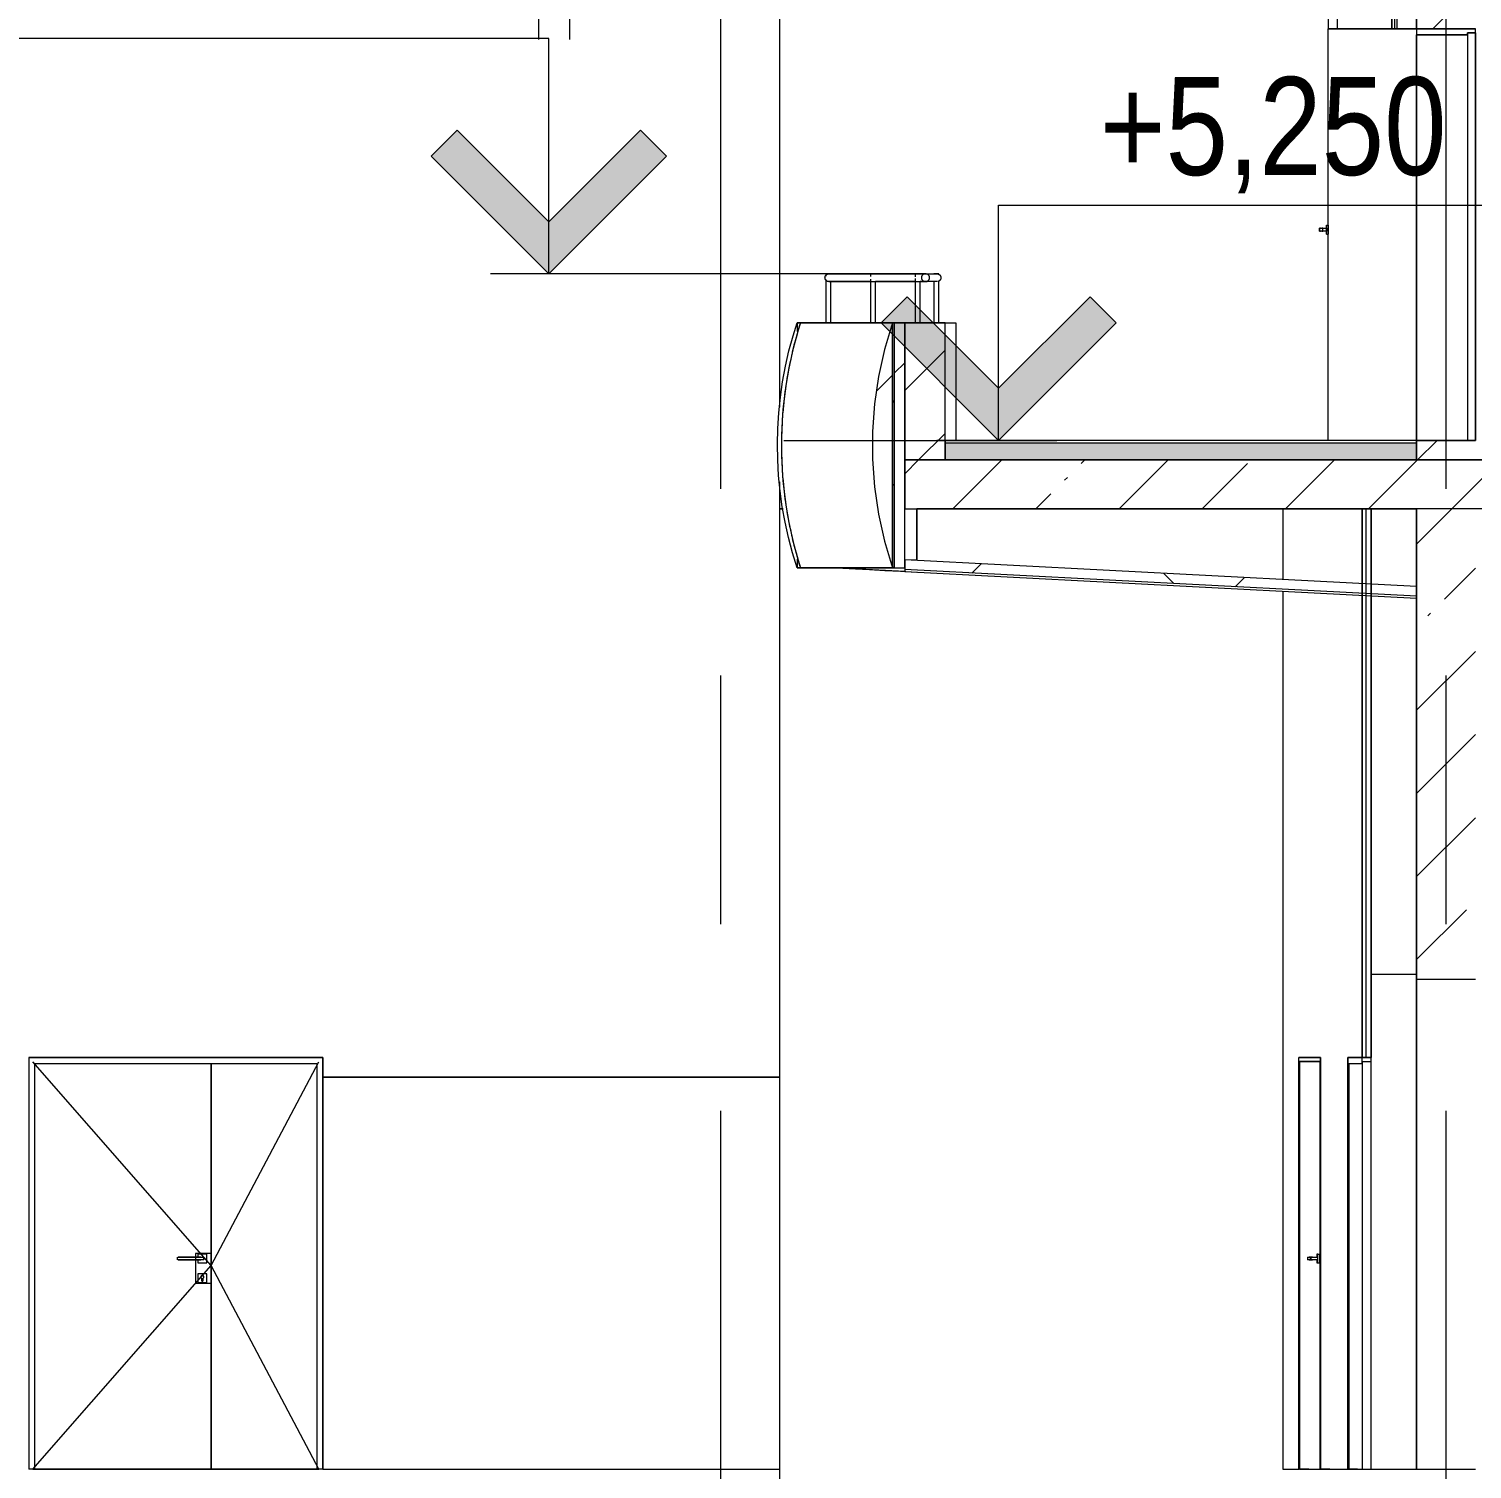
# Model space of a CAD drawing. Header units: millimetres. Extents: x -39507 to 33074, y -24219 to 30962.
# Drawn here: x -1113 to 6250, y 0 to 7350 of the extents above; entities that cross this region are included whole.
import ezdxf

# ---------------------------------------------------------------- set-up
doc = ezdxf.new("R2010")
doc.units = ezdxf.units.MM
doc.linetypes.add('Осевые', pattern=[6350, 1270, -952.5, 3175, -952.5])
for name, color, linetype, lineweight in [('Балясины', 7, 'Continuous', 9), ('Высотные отметки', 7, 'Continuous', 9), ('Двери', 7, 'Continuous', 9), ('Каркас несущий', 7, 'Continuous', 9), ('Каркас_Импост', 7, 'Continuous', 9), ('Общие ребра', 7, 'Continuous', 9), ('Ограждение', 7, 'Continuous', 9), ('Основа _2_-1', 7, 'Continuous', 9), ('Отделка 1 _4_-1', 7, 'Continuous', 9), ('Отделка 2 _5_-1', 7, 'Continuous', 9), ('Панель', 7, 'Continuous', 9), ('Перекрытия', 7, 'Continuous', 9), ('Поручни', 7, 'Continuous', 9), ('Потолки', 7, 'Continuous', 9), ('Стены', 7, 'Continuous', 9), ('Структура _1_', 7, 'Continuous', 18), ('Термическая_воздушная прослойка _3_-1', 7, 'Continuous', 9), ('Штриховка разреза-2', 7, 'Continuous', 9), ('Элементы узлов', 7, 'Continuous', 9)]:
    doc.layers.add(name, color=color, linetype=linetype, lineweight=lineweight)
doc.layers.add('Оси-3', color=7, linetype='Осевые', lineweight=9, true_color=0xaaaaaa)
doc.styles.add('Arial Narrow', font='ARIALN.TTF', dxfattribs={"height": 500})
pattern_1 = [(45, (-2885.9, 6475), (-424.264, 424.264), [600, -100, 20, -100]), (45, (-2885.9, 6899), (-424.264, 424.264), [])]
pattern_2 = [(45, (-2885.9, 6475), (-707.11, 707.11), []), (135, (-2885.9, 6475), (-707.11, -707.11), [])]

# ---------------------------------------------------------------- blocks, each defined once
blk = doc.blocks.new('Профили стальные гнутые замкнутые сварные квадратные ГОСТ  30245-2003 - 160x160x8-565461-Разрез 2-2')
at = {"layer": 'Каркас несущий'}
for p, q in [((1487.1, 8287.3), (1487.1, 8199.6)), ((1495.1, 8206.7), (1495.1, 8287.3)), ((1629.1, 8300), (1505.1, 8300)), ((1505.1, 8294.3), (1629.1, 8294.3)), ((1639.1, 8287.3), (1639.1, 8206.7)), ((1647.1, 8199.6), (1647.1, 8287.3)), ((1487.1, 8199.6), (1487.1, 7296.1)), ((1629.1, 8192.5), (1505.1, 8192.5)), ((1505.1, 8186.9), (1629.1, 8186.9)), ((1647.1, 7296.1), (1647.1, 8199.6))]:
    blk.add_line(p, q, dxfattribs=at)
for centre, major_axis, start_param, end_param in [((1505.1, 8287.3), (-18, 0), 4.712389, 5.497787), ((1505.1, 8287.3), (10, 0), 1.570796, 3.141593), ((1629.1, 8287.3), (18, 0), 0.785398, 1.570796), ((1629.1, 8287.3), (10, 0), 0, 1.570796), ((1505.1, 8199.6), (18, 0), 3.141593, 4.712389), ((1505.1, 8199.6), (-10, 0), 0, 1.570796), ((1629.1, 8199.6), (10, 0), 4.712389, 6.283185), ((1629.1, 8199.6), (18, 0), 4.712389, 6.283185)]:
    blk.add_ellipse(centre, major_axis=major_axis, ratio=0.707107, start_param=start_param, end_param=end_param, dxfattribs=at)
blk = doc.blocks.new('Дверь - Полуторная_001 - ДВ3_21-15-6256117-Разрез 2-2')
at = {"layer": 'Двери'}
for p, q in [((-8302.9, 1127.5), (-8302.9, 1132.5)), ((-8302.9, 1132.5), (-8302.9, 1127.5)), ((-8302.9, 922.5), (-8302.9, 1127.1)), ((-8477, 1082.5), (-8477, 1067.5)), ((-8473.7, 1082.5), (-8470.4, 1082.5)), ((-8470.4, 1067.5), (-8473.7, 1067.5)), ((-8355.4, 1082.5), (-8470.4, 1082.5)), ((-8470.4, 1082.5), (-8344.6, 1082.5)), ((-8344.6, 1067.5), (-8470.4, 1067.5)), ((-8470.4, 1067.5), (-8355.4, 1067.5)), ((-8382.9, 1101), (-8382.9, 949)), ((-8302.9, 1101), (-8382.9, 1101)), ((-8370.4, 1097.5), (-8370.4, 1082.5)), ((-8325.4, 1097.5), (-8370.4, 1097.5)), ((-8370.4, 1067.5), (-8370.4, 1052.5)), ((-8370.4, 1052.5), (-8325.4, 1052.5)), ((-8344.6, 1082.5), (-8340.4, 1082.5)), ((-8340.4, 1067.5), (-8344.6, 1067.5)), ((-8340.4, 1067.5), (-8340.4, 1082.5)), ((-8340.4, 1067.5), (-8340.4, 1082.5)), ((-8325.4, 1052.5), (-8325.4, 1097.5)), ((-8302.9, 949), (-8302.9, 1101)), ((-8370.4, 997.5), (-8370.4, 952.5)), ((-8325.4, 997.5), (-8370.4, 997.5)), ((-8352.9, 974), (-8352.9, 963.8)), ((-8352.9, 974), (-8352.9, 963.8)), ((-8342.9, 963.8), (-8342.9, 974)), ((-8342.9, 963.8), (-8342.9, 974)), ((-8325.4, 952.5), (-8325.4, 997.5)), ((-8382.9, 949), (-8302.9, 949)), ((-8370.4, 952.5), (-8325.4, 952.5)), ((-8302.9, 922.5), (-8302.9, 917.5)), ((-8302.9, 917.5), (-8302.9, 922.5))]:
    blk.add_line(p, q, dxfattribs=at)
for centre, radius, start, end in [((-8347.9, 980.8), 8.37, 306.67367, 233.32633), ((-8347.9, 980.8), 8.37, 218.9937, 233.32633), ((-8347.9, 963.8), 5, 180, 0), ((-8347.9, 963.8), 5, 240, 300), ((-8347.9, 980.8), 8.37, 306.67367, 321.0063)]:
    blk.add_arc(centre, radius, start, end, dxfattribs=at)
at = {"layer": 'Каркас_Импост'}
for p, q in [((-9232.9, 2100), (-9232.9, 0)), ((-7732.9, 2100), (-9232.9, 2100)), ((-9202.9, 0), (-9202.9, 2070)), ((-9202.9, 2070), (-7762.9, 2070)), ((-7762.9, 2070), (-7762.9, 0)), ((-7732.9, 0), (-7732.9, 2100)), ((-9202.9, 0), (-9232.9, 0)), ((-7732.9, 0), (-7762.9, 0))]:
    blk.add_line(p, q, dxfattribs=at)
at = {"layer": 'Панель'}
for p, q in [((-8302.9, 0), (-8302.9, 2070)), ((-8302.9, 2070), (-8302.9, 0)), ((-9211.9, 0), (-8302.9, 0)), ((-8302.9, 0), (-7753.9, 0))]:
    blk.add_line(p, q, dxfattribs=at)
at = {"layer": 'Элементы узлов'}
for p, q in [((-8302.9, 1039.5), (-9211.9, 2079)), ((-8302.9, 1039.5), (-7753.9, 2079)), ((-9211.9, 0), (-8302.9, 1039.5)), ((-7753.9, 0), (-8302.9, 1039.5))]:
    blk.add_line(p, q, dxfattribs=at)
blk = doc.blocks.new('Дверь - Однопольная - ДВ13_21х10-8184598-Разрез 2-2')
at = {"layer": 'Каркас_Импост'}
for p, q in [((5967.1, 7350), (5967.1, 7320)), ((6267.1, 7350), (5967.1, 7350)), ((5967.1, 7320), (6227.1, 7320)), ((5967.1, 5250), (5967.1, 7320)), ((6227.1, 7320), (5967.1, 7320)), ((6227.1, 7320), (6227.1, 7330)), ((6227.1, 7330), (6267.1, 7330)), ((6267.1, 7330), (6227.1, 7330)), ((6227.1, 7330), (6227.1, 5250)), ((6227.1, 7320), (6227.1, 5250)), ((6267.1, 7330), (6267.1, 7350)), ((6267.1, 7330), (6267.1, 5250)), ((6227.1, 5250), (5967.1, 5250)), ((6267.1, 5250), (6227.1, 5250))]:
    blk.add_line(p, q, dxfattribs=at)
at = {"layer": 'Панель'}
for p, q in [((6227.1, 7329), (6227.1, 5250)), ((6267.1, 7329), (6227.1, 7329)), ((6267.1, 5250), (6267.1, 7329)), ((6227.1, 5250), (6267.1, 5250))]:
    blk.add_line(p, q, dxfattribs=at)
blk = doc.blocks.new('Базовая стена _ ОС20 - обшивка балкона _мин_вата_фанера 10мм _сталь - ___-6275403-Разрез 2-2')
at = {"layer": 'Штриховка разреза-2'}
h = blk.add_hatch(dxfattribs=at)
h.set_pattern_fill('FP_4', color=256, style=0, pattern_type=2)
h.set_pattern_definition(pattern_2)
h.paths.add_polyline_path([(3292.9, 4600), (3292.9, 5850), (3252.4, 5714.4), (3221.9, 5576.3), (3201.5, 5436.5), (3191.2, 5289.5), (3191.2, 5154.4), (3201.5, 5013.5), (3221.9, 4873.7), (3252.4, 4735.6), (3283.3, 4632.2)], flags=0)
at = {"layer": 'Отделка 1 _4_-1', "flags": 128}
blk.add_lwpolyline([(3292.9, 5850), (3252.4, 5714.4), (3221.9, 5576.3), (3201.5, 5436.5), (3191.2, 5295.6), (3191.2, 5154.4), (3201.5, 5013.5), (3221.9, 4873.7), (3252.4, 4735.6), (3292.9, 4600)], dxfattribs=at)
at = {"layer": 'Стены'}
for p, q in [((2823.6, 5850), (3292.9, 5850)), ((3292.9, 4600), (3292.9, 5850)), ((3292.9, 4600), (2823.6, 4600))]:
    blk.add_line(p, q, dxfattribs=at)
blk.add_ellipse((4672.3, 5225), major_axis=(0, 2003.1), ratio=0.971397, start_param=1.253486, end_param=1.888107, dxfattribs=at)
blk = doc.blocks.new('Базовая стена _ ОС20 - обшивка балкона _мин_вата_фанера 10мм _сталь - ___-6275404-Разрез 2-2')
at = {"layer": 'Стены'}
for p, q in [((3417.1, 5850), (2806.1, 5850)), ((2806.1, 5850), (2823.6, 5850)), ((3417.1, 4900), (3417.1, 4637.9)), ((2823.6, 4600), (2806.1, 4600)), ((2806.1, 4600), (2992.2, 4600))]:
    blk.add_line(p, q, dxfattribs=at)
at = {"layer": 'Стены', "flags": 128}
blk.add_lwpolyline([(2806.1, 4600), (2782.7, 4676.6), (2762.3, 4754.1), (2745, 4832.3), (2730.9, 4911.2), (2719.9, 4990.6), (2712.1, 5070.3), (2707.5, 5150.3), (2706.1, 5230.4), (2707.9, 5310.5), (2713, 5390.4), (2721.2, 5470.1), (2732.6, 5549.5), (2747.1, 5628.2), (2764.8, 5706.4), (2785.6, 5783.8), (2806.1, 5850)], dxfattribs=at)
at = {"layer": 'Стены'}
for centre, ratio, start_param, end_param in [((4672.3, 5225), 0.971397, 1.253486, 1.331394), ((4672.3, 5225), 0.971397, 1.335782, 1.409476), ((4672.3, 5225), 0.971397, 1.416446, 1.487786), ((4672.3, 5225), 0.971397, 1.496132, 1.566406), ((4672.3, 5225), 0.971397, 1.575185, 1.645459), ((4672.3, 5225), 0.971397, 1.653805, 1.725145), ((4672.3, 5225), 0.971397, 1.732116, 1.805809), ((3417.1, 5225), 0.000001, 1.733792, 1.868451), ((4672.3, 5225), 0.971397, 1.810198, 1.888107)]:
    blk.add_ellipse(centre, major_axis=(0, 2003.1), ratio=ratio, start_param=start_param, end_param=end_param, dxfattribs=at)
blk = doc.blocks.new('Ограждение - 25mm-6395053-Разрез 2-2')
at = {"layer": 'Балясины'}
for p, q in [((3504.6, 6060.5), (3504.6, 5850)), ((3527.9, 6100.2), (3506.3, 6100.2)), ((3529.6, 6097.5), (3529.6, 6100.2)), ((3529.6, 5850), (3529.6, 6062.5)), ((3506.3, 5850), (3527.9, 5850))]:
    blk.add_line(p, q, dxfattribs=at)
blk = doc.blocks.new('Ограждение - 25mm-V8-Разрез 2-2')
at = {"layer": 'Балясины'}
for p, q in [((3529.6, 6100.2), (3504.6, 6100.2)), ((3504.6, 6062.3), (3504.6, 5850)), ((3506.3, 6100.2), (3527.9, 6100.2)), ((3529.6, 6097.5), (3529.6, 6100.2)), ((3529.6, 5850), (3529.6, 6062.5)), ((3506.3, 5850), (3527.9, 5850)), ((3527.9, 5850), (3506.3, 5850))]:
    blk.add_line(p, q, dxfattribs=at)
blk = doc.blocks.new('Ограждение - 25mm-V9-Разрез 2-2')
at = {"layer": 'Балясины'}
for p, q in [((2953.2, 6100.2), (2953.2, 6088.6)), ((2978.2, 6100.2), (2953.2, 6100.2)), ((2953.2, 6071.4), (2953.2, 5850)), ((2954.9, 6100.2), (2976.6, 6100.2)), ((2978.2, 5850), (2978.2, 6060.3)), ((2954.9, 5850), (2976.6, 5850)), ((2976.6, 5850), (2954.9, 5850))]:
    blk.add_line(p, q, dxfattribs=at)
blk = doc.blocks.new('Ограждение - 25 мм-6395055-Разрез 2-2')
at = {"layer": 'Балясины'}
for p, q in [((3181.4, 6100.2), (3181.4, 6086.8)), ((3181.4, 6073.2), (3181.4, 6070.4)), ((3181.4, 6070.4), (3181.4, 5850)), ((3206.1, 6100.2), (3181.8, 6100.2)), ((3181.8, 6100.2), (3206.1, 6100.2)), ((3206.4, 5850), (3206.4, 6060.2)), ((3181.8, 5850), (3205.9, 5850)), ((3206.1, 5850), (3181.9, 5850))]:
    blk.add_line(p, q, dxfattribs=at)
blk = doc.blocks.new('Ограждение - 25 мм-V12-Разрез 2-2')
at = {"layer": 'Балясины'}
for p, q in [((3409.6, 6100.2), (3409.6, 6084.7)), ((3409.6, 6075.3), (3409.6, 5850)), ((3434.3, 6100.2), (3410, 6100.2)), ((3410, 6100.2), (3434.3, 6100.2)), ((3434.6, 5850), (3434.6, 6060.2)), ((3410, 5850), (3434.1, 5850)), ((3434.3, 5850), (3410.1, 5850))]:
    blk.add_line(p, q, dxfattribs=at)
blk = doc.blocks.new('Ограждение - Ограждение-6394249-Разрез 2-2')
at = {"layer": 'Поручни'}
for p, q in [((3461.7, 6100), (2968.7, 6100)), ((2968.7, 6060), (3461.7, 6060))]:
    blk.add_line(p, q, dxfattribs=at)
at = {"layer": 'Поручни', "flags": 128}
for points in [[(2948.7, 6080), (2948.8, 6080.8), (2948.8, 6081.6), (2948.9, 6082.4), (2949, 6083.2), (2949.1, 6084), (2949.3, 6084.8), (2949.5, 6085.5), (2949.8, 6086.3), (2950, 6087), (2950.3, 6087.8), (2950.7, 6088.5), (2951, 6089.2), (2951.4, 6089.9), (2951.8, 6090.6), (2952.2, 6091.3), (2952.7, 6091.9), (2953.2, 6092.6), (2953.7, 6093.2), (2954.2, 6093.8), (2954.8, 6094.3), (2955.4, 6094.9), (2956, 6095.4), (2956.6, 6095.9), (2957.3, 6096.4), (2957.9, 6096.8), (2958.6, 6097.2), (2959.3, 6097.6), (2960, 6098), (2960.8, 6098.3), (2961.5, 6098.6), (2962.2, 6098.9), (2963, 6099.2), (2963.8, 6099.4), (2964.6, 6099.6), (2965.3, 6099.7), (2965.8, 6099.8)], [(2965.8, 6060.2), (2965, 6060.4), (2964.2, 6060.5), (2963.4, 6060.7), (2962.6, 6061), (2961.9, 6061.2), (2961.1, 6061.5), (2960.4, 6061.8), (2959.7, 6062.2), (2959, 6062.5), (2958.3, 6063), (2957.6, 6063.4), (2957, 6063.8), (2956.3, 6064.3), (2955.7, 6064.8), (2955.1, 6065.4), (2954.5, 6065.9), (2954, 6066.5), (2953.5, 6067.1), (2953, 6067.7), (2952.5, 6068.4), (2952, 6069), (2951.6, 6069.7), (2951.2, 6070.4), (2950.8, 6071.1), (2950.5, 6071.8), (2950.2, 6072.6), (2949.9, 6073.3), (2949.6, 6074.1), (2949.4, 6074.8), (2949.2, 6075.6), (2949.1, 6076.4), (2948.9, 6077.2), (2948.8, 6078), (2948.8, 6078.8), (2948.7, 6079.6), (2948.7, 6080)], [(2968.7, 6100), (2969.2, 6100), (2970.4, 6100), (2972.5, 6100), (2975.4, 6100), (2979.2, 6100), (2983.7, 6100), (2989.1, 6100), (2995.3, 6100), (3002.2, 6100), (3010, 6100), (3018.5, 6100), (3027.7, 6100), (3037.7, 6100), (3048.4, 6100), (3059.8, 6100), (3071.9, 6100), (3084.7, 6100), (3098.1, 6100), (3112.2, 6100), (3126.8, 6100), (3142, 6100), (3157.8, 6100), (3174.1, 6100), (3181.8, 6100)], [(3181.8, 6060), (3170, 6060), (3153.8, 6060), (3138.1, 6060), (3123.1, 6060), (3108.6, 6060), (3094.7, 6060), (3081.4, 6060), (3068.8, 6060), (3056.9, 6060), (3045.6, 6060), (3035.1, 6060), (3025.3, 6060), (3016.2, 6060), (3007.9, 6060), (3000.4, 6060), (2993.6, 6060), (2987.7, 6060), (2982.5, 6060), (2978.2, 6060), (2974.6, 6060), (2971.9, 6060), (2970, 6060), (2969, 6060), (2968.7, 6060)], [(3410, 6060), (3395.8, 6060), (3375.4, 6060), (3355.2, 6060), (3335.2, 6060), (3315.4, 6060), (3296, 6060), (3276.8, 6060), (3258, 6060), (3239.5, 6060), (3221.5, 6060), (3205.9, 6060)], [(3208.2, 6100), (3226, 6100), (3244.1, 6100), (3262.7, 6100), (3281.6, 6100), (3300.8, 6100), (3320.4, 6100), (3340.2, 6100), (3360.2, 6100), (3380.5, 6100), (3400.9, 6100), (3410, 6100)], [(3434.1, 6100), (3442.2, 6100), (3462.9, 6100), (3483.7, 6100), (3504.6, 6100), (3520.1, 6100)], [(3520.1, 6060), (3499.3, 6060), (3478.5, 6060), (3457.7, 6060), (3437, 6060), (3434.1, 6060)], [(3482.3, 6080), (3481.7, 6084.8), (3479.9, 6089.3), (3477.1, 6093.3), (3473.4, 6096.5), (3469, 6098.7), (3464.2, 6099.9), (3459.2, 6099.9), (3454.4, 6098.7), (3450, 6096.5), (3446.3, 6093.3), (3443.5, 6089.3), (3441.7, 6084.8), (3441.1, 6080)], [(3441.1, 6080), (3441.7, 6075.2), (3443.5, 6070.7), (3446.3, 6066.7), (3450, 6063.5), (3454.4, 6061.3), (3459.2, 6060.1), (3464.2, 6060.1), (3469, 6061.3), (3473.4, 6063.5), (3477.1, 6066.7), (3479.9, 6070.7), (3481.7, 6075.2), (3482.3, 6080)]]:
    blk.add_lwpolyline(points, dxfattribs=at)
at = {"layer": 'Поручни'}
for points in [[(2948.7, 6080), (2948.7, 6082.3), (2949.6, 6087), (2952, 6091.1), (2953.5, 6092.9)], [(2953.4, 6067.1), (2951.9, 6068.9), (2949.6, 6073), (2948.7, 6077.7), (2948.7, 6080)]]:
    blk.add_open_spline(points, degree=3, dxfattribs=at)
for points, knots in [([(3523.4, 6099.7), (3523.8, 6099.7), (3524.8, 6099.5), (3526.2, 6099.1), (3527.3, 6098.7), (3528.3, 6098.3), (3529, 6097.9), (3529.7, 6097.6), (3530.6, 6097.1), (3531.7, 6096.3), (3532.8, 6095.5), (3533.5, 6094.9), (3533.9, 6094.5), (3534.3, 6094.1), (3534.8, 6093.5), (3535.6, 6092.7), (3536.5, 6091.5), (3537.4, 6090.2), (3538, 6089), (3538.4, 6088.2), (3538.8, 6087.2), (3539.2, 6086), (3539.9, 6083.7), (3540.1, 6081.5), (3540.1, 6080)], [0.5581057, 0.5581057, 0.5581057, 0.5581057, 0.5833333, 0.6111111, 0.6388889, 0.6527778, 0.6666667, 0.6805556, 0.6944444, 0.7222222, 0.75, 0.7638889, 0.7708333, 0.7777778, 0.7916667, 0.8055556, 0.8333333, 0.8611111, 0.875, 0.8888889, 0.9027778, 0.9166667, 0.9444444, 1, 1, 1, 1]), ([(3540.1, 6080), (3540.1, 6078.5), (3539.9, 6076.3), (3539.2, 6074), (3538.8, 6072.8), (3538.4, 6071.8), (3538, 6071), (3537.4, 6069.8), (3536.5, 6068.5), (3535.6, 6067.3), (3534.8, 6066.5), (3534.2, 6065.8), (3533.6, 6065.2), (3532.8, 6064.5), (3531.7, 6063.7), (3530.6, 6062.9), (3529.7, 6062.4), (3529, 6062.1), (3528.3, 6061.7), (3527.3, 6061.3), (3526.2, 6060.9), (3524.8, 6060.5), (3523.8, 6060.3), (3523.4, 6060.3)], [0, 0, 0, 0, 0.0555556, 0.0833333, 0.0972222, 0.1111111, 0.125, 0.1388889, 0.1666667, 0.1944444, 0.2083333, 0.2222222, 0.2361111, 0.25, 0.2777778, 0.3055556, 0.3194444, 0.3333333, 0.3472222, 0.3611111, 0.3888889, 0.4166667, 0.441927, 0.441927, 0.441927, 0.441927])]:
    blk.add_open_spline(points, degree=3, knots=knots, dxfattribs=at)
for name in ['Ограждение - 25mm-V9-Разрез 2-2', 'Ограждение - 25 мм-6395055-Разрез 2-2', 'Ограждение - 25 мм-V12-Разрез 2-2', 'Ограждение - 25mm-6395053-Разрез 2-2', 'Ограждение - 25mm-V8-Разрез 2-2']:
    blk.add_blockref(name, (0, 0))
blk = doc.blocks.new('Дверь - Однопольная - ДВ22__21х8-7044674-Разрез 2-2')
at = {"layer": 'Двери'}
for p, q in [((5470.6, 6332.5), (5470.6, 6317.5)), ((5471.6, 6332.5), (5471.6, 6317.5)), ((5476.2, 6332.5), (5471.6, 6332.5)), ((5471.6, 6332.5), (5476, 6332.5)), ((5476, 6332.5), (5475.6, 6332.5)), ((5475.6, 6332.5), (5508.1, 6332.5)), ((5484.1, 6332.5), (5487.8, 6332.5)), ((5487.8, 6332.5), (5484.1, 6332.5)), ((5487.8, 6317.5), (5487.8, 6332.5)), ((5508.1, 6302.5), (5508.1, 6347.5)), ((5508.1, 6347.5), (5516.1, 6347.5)), ((5508.1, 6332.5), (5508.1, 6317.5)), ((5516.1, 6347.5), (5516.1, 6302.5)), ((5476, 6317.5), (5471.6, 6317.5)), ((5471.6, 6317.5), (5476.2, 6317.5)), ((5508.1, 6317.5), (5475.6, 6317.5)), ((5475.6, 6317.5), (5476, 6317.5)), ((5484.1, 6317.5), (5487.8, 6317.5)), ((5487.8, 6317.5), (5484.1, 6317.5)), ((5508.1, 6302.5), (5516.1, 6302.5))]:
    blk.add_line(p, q, dxfattribs=at)
at = {"layer": 'Каркас_Импост'}
for p, q in [((5516.1, 5250), (5516.1, 7350)), ((5967.1, 7350), (5516.1, 7350)), ((5516.1, 5250), (5516.1, 7330)), ((5967.1, 7350), (5967.1, 5250)), ((5967.1, 7320), (5967.1, 5250)), ((5556.1, 5250), (5516.1, 5250)), ((5967.1, 5250), (5516.1, 5250)), ((5967.1, 5250), (5556.1, 5250))]:
    blk.add_line(p, q, dxfattribs=at)
at = {"layer": 'Панель'}
for p, q in [((5516.1, 5250), (5516.1, 7329)), ((5556.1, 5250), (5516.1, 5250))]:
    blk.add_line(p, q, dxfattribs=at)
blk = doc.blocks.new('Дверь - Однопольная - ДВ22__21х8-7161720-Разрез 2-2')
at = {"layer": 'Двери'}
for p, q in [((5410.8, 1082.5), (5410.8, 1067.5)), ((5410.8, 1082.5), (5428.2, 1082.5)), ((5410.8, 1082.5), (5410.8, 1067.5)), ((5428.2, 1067.5), (5410.8, 1067.5)), ((5435.6, 1082.5), (5419.6, 1082.5)), ((5419.6, 1067.5), (5435.6, 1067.5)), ((5423.5, 1082.5), (5423.5, 1067.5)), ((5428.2, 1082.5), (5423.5, 1082.5)), ((5423.5, 1082.5), (5429.2, 1082.5)), ((5429.2, 1067.5), (5423.5, 1067.5)), ((5423.5, 1067.5), (5428.2, 1067.5)), ((5428.2, 1082.5), (5428.2, 1067.5)), ((5429.2, 1082.5), (5461.4, 1082.5)), ((5461.4, 1067.5), (5429.2, 1067.5)), ((5457.3, 1097.5), (5457.3, 1082.5)), ((5463.5, 1097.5), (5457.3, 1097.5)), ((5457.3, 1067.5), (5457.3, 1052.5)), ((5457.3, 1052.5), (5463.5, 1052.5)), ((5461.4, 1082.5), (5461.4, 1067.5)), ((5463.5, 1052.5), (5463.5, 1097.5)), ((5463.5, 1097.5), (5471.4, 1097.5)), ((5463.5, 1052.5), (5471.4, 1052.5)), ((5471.4, 1097.5), (5471.4, 1052.5))]:
    blk.add_line(p, q, dxfattribs=at)
at = {"layer": 'Каркас_Импост'}
for p, q in [((5366.2, 0), (5366.2, 2100)), ((5477.5, 2100), (5366.2, 2100)), ((5368.9, 0), (5368.9, 2080)), ((5368.9, 2080), (5474.7, 2080)), ((5408.6, 2080), (5368.9, 2080)), ((5474.7, 2080), (5408.6, 2080)), ((5474.7, 2080), (5474.7, 0)), ((5477.5, 0), (5477.5, 2100)), ((5368.9, 0), (5366.2, 0)), ((5408.6, 0), (5368.9, 0)), ((5416.9, 0), (5409.9, 0)), ((5477.5, 0), (5474.7, 0)), ((5524, 0), (5477.5, 0))]:
    blk.add_line(p, q, dxfattribs=at)
at = {"layer": 'Панель'}
for p, q in [((5474.6, 2079), (5369.1, 2079)), ((5369.1, 2079), (5369.1, 0)), ((5474.6, 0), (5474.6, 2079)), ((5369.1, 0), (5474.6, 0)), ((5514.2, 0), (5474.6, 0))]:
    blk.add_line(p, q, dxfattribs=at)
blk = doc.blocks.new('Дверь - Полуторная_001 - ДВ19_21-14-6469104-Разрез 2-2')
at = {"layer": 'Каркас_Импост'}
for p, q in [((5616, 2100), (5616, 0)), ((5687.6, 2100), (5616, 2100)), ((5620.2, 0), (5620.2, 2070)), ((5620.2, 2070), (5687.6, 2070)), ((5622.1, 2070), (5622.1, 0)), ((5687.6, 2100), (5687.6, 2070)), ((5735.1, 2100), (5687.6, 2100)), ((5687.6, 2070), (5689.6, 2070)), ((5689.6, 2070), (5689.6, 2080)), ((5689.6, 2080), (5735.1, 2080)), ((5735.1, 2080), (5735.1, 2100)), ((5620.2, 0), (5616, 0)), ((5665.3, 0), (5620.7, 0))]:
    blk.add_line(p, q, dxfattribs=at)
at = {"layer": 'Панель'}
for p, q in [((5689.6, 2079), (5689.6, 0)), ((5735.1, 2079), (5689.6, 2079)), ((5735.1, 0), (5735.1, 2079)), ((5620.9, 0), (5689.6, 0)), ((5689.6, 0), (5735.1, 0))]:
    blk.add_line(p, q, dxfattribs=at)
blk = doc.blocks.new('Высотные отметки - Высотная отметка - Стрелка-4455449-Разрез 2-2')
at = {"layer": 'Высотные отметки'}
blk.add_hatch(color=256, dxfattribs=at).paths.add_polyline_path([(-36565.6, -5267.2), (-36098.4, -5734.3), (-35631.2, -5267.2), (-35498.4, -5400), (-36098.4, -6000), (-36698.4, -5400)], flags=0)
for p, q in [((-36098.4, -4800), (-39098.4, -4800)), ((-36098.4, -6000), (-36098.4, -4800)), ((-36565.6, -5267.2), (-36698.4, -5400)), ((-36098.4, -5734.3), (-36565.6, -5267.2)), ((-35631.2, -5267.2), (-36098.4, -5734.3)), ((-35498.4, -5400), (-35631.2, -5267.2)), ((-36698.4, -5400), (-36098.4, -6000)), ((-36098.4, -6000), (-35498.4, -5400)), ((-35002.8, -6000), (-36395.1, -6000))]:
    blk.add_line(p, q, dxfattribs=at)

msp = doc.modelspace()

# ---------------------------------------------------------------- hatches: boundary and pattern name
at = {"layer": 'Штриховка разреза-2'}
h = msp.add_hatch(dxfattribs=at)
h.set_pattern_fill('FP_2', color=256, style=0, pattern_type=2)
h.set_pattern_definition(pattern_1)
h.paths.add_polyline_path([(5967.1, 5150), (6267.1, 5150), (6267.1, 5250), (5967.1, 5250)], flags=0)
h.paths.add_polyline_path([(5967.1, 7350), (6267.1, 7350), (6267.1, 8850), (5967.1, 8850), (5967.1, 8137.4)], flags=0)
h.paths.add_polyline_path([(6267.1, 9100), (6267.1, 9200), (5967.1, 9200), (5967.1, 9100)], flags=0)
h.paths.add_polyline_path([(6267.1, 11300), (6267.1, 12250), (5967.1, 12250), (5967.1, 11300)], flags=0)
h = msp.add_hatch(dxfattribs=at)
h.set_pattern_fill('FP_13', color=256, style=0, pattern_type=2)
h.set_pattern_definition([(45, (-2885.9, 6475), (-212.132, 212.132), [])])
h.paths.add_polyline_path([(3304.2, 4600), (3304.2, 5850), (3293.9, 5850), (3293.9, 4600)], flags=0)
h = msp.add_hatch(dxfattribs=at)
h.set_pattern_fill('FP_4', color=256, style=0, pattern_type=2)
h.set_pattern_definition(pattern_2)
h.paths.add_polyline_path([(3355.7, 4600), (3355.7, 5850), (3304.2, 5850), (3304.2, 4600)], flags=0)
h = msp.add_hatch(dxfattribs=at)
h.set_pattern_fill('FP_2', color=256, style=0, pattern_type=2)
h.set_pattern_definition(pattern_1)
h.paths.add_polyline_path([(3355.7, 5150), (3561.6, 5150), (3561.6, 5850), (3355.7, 5850), (3355.7, 5508.5)], flags=0)
h = msp.add_hatch(dxfattribs=at)
h.set_pattern_fill('FP_3', color=256, style=0, pattern_type=2)
h.set_pattern_definition([(0, (-2885.9, 6475), (812.8, 203.2), [67.056, -542.544, 67.056, -542.544, -3251.2]), (0, (-2885.9, 6475), (812.8, 203.2), [-1219.2, 67.056, -1152.144, 67.056, -542.544, -1422.4]), (0, (-2885.9, 6475), (812.8, 203.2), [-3048, 67.056, -339.344, 67.056, -948.944]), (120, (-2581.1, 6576.6), (-582.3764, 602.3054), [67.056, -542.544, 67.056, -3793.744]), (120, (-2581.1, 6576.6), (-582.3764, 602.3054), [-676.656, -542.544, 67.056, -1152.144, -2032]), (120, (-2581.1, 6576.6), (-582.3764, 602.3054), [-2438.4, 67.056, -542.544, 67.056, -1355.344]), (120, (-2581.1, 6576.6), (-582.3764, 602.3054), [-3115.056, -339.344, 67.056, -948.944]), (240, (-2479.5, 6983), (-230.4236, -805.5054), [67.056, -542.544, 67.056, -542.544, -3251.2]), (240, (-2479.5, 6983), (-230.4236, -805.5054), [-1219.2, 67.056, -1152.144, 67.056, -542.544, -1422.4]), (240, (-2479.5, 6983), (-230.4236, -805.5054), [-3048, 67.056, -339.344, 67.056, -948.944])])
h.paths.add_polyline_path([(3561.6, 5150), (5967.1, 5150), (5967.1, 5235), (3561.6, 5235)], flags=0)
h.paths.add_polyline_path([(-12289, 5150), (-10927.3, 5150), (-10927.3, 5235), (-13332.9, 5235), (-13332.9, 5150)], flags=0)
h = msp.add_hatch(dxfattribs=at)
h.set_pattern_fill('FP_2', color=256, style=0, pattern_type=2)
h.set_pattern_definition(pattern_1)
h.paths.add_polyline_path([(-17870.4, 4900), (-10721.4, 4900), (-10721.4, 5150), (-17882.9, 5150), (-17882.9, 5050), (-17870.4, 5050)], flags=0)
h.paths.add_polyline_path([(3588.2, 4900), (16067.1, 4900), (16067.1, 5150), (3355.7, 5150), (3355.7, 4900)], flags=0)
h = msp.add_hatch(dxfattribs=at)
h.set_pattern_fill('FP_2', color=256, style=0, pattern_type=2)
h.set_pattern_definition(pattern_1)
h.paths.add_polyline_path([(6267.1, 2500), (6267.1, 4900), (5967.1, 4900), (5967.1, 2500)], flags=0)
h = msp.add_hatch(dxfattribs=at)
h.set_pattern_fill('FP_4', color=256, style=0, pattern_type=2)
h.set_pattern_definition(pattern_2)
h.paths.add_polyline_path([(5967.1, 4454.1), (5967.1, 4504.2), (3355.7, 4641.1), (3355.7, 4591), (5856.4, 4459.9)], flags=0)

# ---------------------------------------------------------------- linework, layer by layer
at = {"layer": 'Высотные отметки'}
for p, q in [((2326.7, 6100.2), (1539.7, 6100.2)), ((3206.1, 6100.2), (2326.7, 6100.2)), ((3518.6, 5250), (3834.5, 5250)), ((5527.6, 5250), (3518.6, 5250))]:
    msp.add_line(p, q, dxfattribs=at)
at = {"layer": 'Общие ребра'}
for p, q in [((5518.1, 7350), (5518.1, 8440)), ((5563.1, 7350), (5563.1, 8440)), ((5843.1, 7350), (5843.1, 8440)), ((5855.1, 7350), (5855.1, 8440)), ((3292.9, 5850), (3292.9, 4600)), ((3293.9, 4600), (3293.9, 5850)), ((5689.6, 2100), (5689.6, 4900))]:
    msp.add_line(p, q, dxfattribs=at)
at = {"layer": 'Оси-3'}
for p, q in [((2417.1, -22619.5), (2417.1, 29000)), ((6117.1, -22619.5), (6117.1, 29000))]:
    msp.add_line(p, q, dxfattribs=at)
at = {"layer": 'Основа _2_-1'}
for p, q in [((5735.1, 4900), (5709.8, 4900)), ((5709.8, 2100), (5735.1, 2100))]:
    msp.add_line(p, q, dxfattribs=at)
at = {"layer": 'Отделка 1 _4_-1'}
for p, q in [((5516.1, 8440), (5516.1, 7350)), ((5516.1, 7350), (5518.1, 7350)), ((5518.1, 7350), (5563.1, 7350)), ((5563.1, 7350), (5841.1, 7350)), ((3293.9, 5850), (3292.9, 5850)), ((3304.2, 5850), (3293.9, 5850)), ((5687.6, 4900), (5687.6, 2100)), ((5689.6, 4900), (5687.6, 4900)), ((5691.7, 4900), (5689.6, 4900)), ((3292.9, 4600), (3293.9, 4600)), ((3293.9, 4600), (3304.2, 4600)), ((5687.6, 2100), (5689.6, 2100)), ((5689.6, 2100), (5691.7, 2100))]:
    msp.add_line(p, q, dxfattribs=at)
at = {"layer": 'Отделка 2 _5_-1'}
for p, q in [((5967.1, 5250), (3561.6, 5250)), ((3561.6, 5250), (3561.6, 5235)), ((5967.1, 5235), (5967.1, 5250))]:
    msp.add_line(p, q, dxfattribs=at)
at = {"layer": 'Перекрытия'}
for p, q in [((3617.1, 5250), (3565.3, 5250)), ((5967.1, 5250), (5967.1, 5150)), ((5967.1, 5250), (6267.1, 5250)), ((3355.5, 5150), (3617.1, 5150)), ((3561.6, 5150), (3355.7, 5150)), ((11017.1, 5150), (5967.1, 5150)), ((3355.6, 4900), (3417.1, 4900)), ((5577.3, 0), (5637.7, 0))]:
    msp.add_line(p, q, dxfattribs=at)
at = {"layer": 'Потолки'}
for p, q in [((3417.1, 4637.9), (3355.5, 4641.1)), ((3355.7, 4581), (2992.9, 4600))]:
    msp.add_line(p, q, dxfattribs=at)
at = {"layer": 'Потолки', "flags": 128}
msp.add_lwpolyline([(2992.3, 4600), (3040.5, 4597.5), (3105, 4594.1), (3176.6, 4590.4), (3253.7, 4586.3), (3334.5, 4582.1), (3417.1, 4577.8)], dxfattribs=at)
at = {"layer": 'Стены'}
for p, q in [((2717.1, 8500), (2717.1, 5418.9)), ((5516.1, 7350), (5967.1, 7350)), ((5516.1, 7350), (5967.1, 7350)), ((5516.1, 5260), (5516.1, 7350)), ((5516.1, 5260), (5516.1, 7350)), ((5967.1, 7350), (6267.1, 7350)), ((5967.1, 7350), (5967.1, 5260)), ((2806.1, 5850), (2806.1, 5806.4)), ((2806.1, 5850), (2823.6, 5850)), ((3417.1, 5850), (2806.6, 5850)), ((3292.9, 5850), (2823.6, 5850)), ((2868.2, 5850), (3417.1, 5850)), ((2882.9, 5850), (2869.3, 5850)), ((3355.7, 5850), (2882.9, 5850)), ((3417.1, 5850), (3617.1, 5850)), ((3617.1, 5850), (3617.1, 5250)), ((5516.1, 5250), (5516.1, 5260)), ((5516.1, 5250), (5516.1, 5260)), ((5967.1, 5250), (5516.1, 5250)), ((5967.1, 5250), (5516.1, 5250)), ((5967.1, 5260), (5967.1, 5250)), ((5967.1, 5250), (6267.1, 5250)), ((3617.1, 5150), (3417.1, 5150)), ((3617.1, 5150), (11017.1, 5150)), ((2717.1, 5039.1), (2717.1, 4900)), ((2735.2, 4900), (2717.1, 4900)), ((2717.1, 4900), (2717.1, -100)), ((2717.1, 4900), (2735.2, 4900)), ((11017.1, 4900), (3417.1, 4900)), ((3417.1, 4900), (3417.1, 4637.9)), ((3417.1, 4637.9), (3417.1, 4900)), ((5687.6, 4900), (5285, 4900)), ((5285, 4900), (5285, 4540)), ((5967.1, 4900), (5599.5, 4900)), ((5967.1, 4900), (5641.6, 4900)), ((5967.1, 0), (5967.1, 4900)), ((5967.1, 0), (5967.1, 4900)), ((2806.1, 4643.5), (2806.1, 4600)), ((2823.6, 4600), (2806.1, 4600)), ((2806.6, 4600), (2991.9, 4600)), ((2823.6, 4600), (3292.9, 4600)), ((2992.3, 4600), (2868.2, 4600)), ((2869.3, 4600), (2882.9, 4600)), ((5285, 4479.9), (5285, 0)), ((5967.1, 2525), (5736.8, 2525)), ((5967.1, 2525), (5967.1, 0)), ((5967.1, 0), (5967.1, 2525)), ((5967.1, 0), (5967.1, 2500)), ((-1112.9, 2100), (387.1, 2100)), ((387.1, 2100), (387.1, 2000)), ((5366.2, 10), (5366.2, 2100)), ((5366.2, 2100), (5477.5, 2100)), ((5366.2, 2100), (5412.7, 2100)), ((5477.5, 2100), (5477.5, 10)), ((5616, 10), (5616, 2100)), ((5616, 2100), (5687.6, 2100)), ((5616, 2100), (5662.5, 2100)), ((387.1, 2000), (2717.1, 2000)), ((387.1, 2000), (387.1, 10)), ((2717.1, 2000), (387.1, 2000)), ((387.1, 0), (-1112.9, 0)), ((387.1, 10), (387.1, 0)), ((387.1, 0), (2717.1, 0)), ((5285, 0), (5366.2, 0)), ((5366.2, 0), (5366.2, 10)), ((5412.7, 0), (5366.2, 0)), ((5477.5, 10), (5477.5, 0)), ((5477.5, 0), (5616, 0)), ((5616, 0), (5616, 10)), ((5662.5, 0), (5616, 0)), ((5644, 0), (5967.1, 0)), ((5967.1, 0), (6267.1, 0))]:
    msp.add_line(p, q, dxfattribs=at)
at = {"layer": 'Структура _1_'}
for p, q in [((5841.1, 7350), (5841.1, 8440)), ((5867.1, 7350), (5867.1, 8440)), ((5967.1, 8440), (5967.1, 7350)), ((5967.1, 7350), (5967.1, 8440)), ((5841.1, 7350), (5843.1, 7350)), ((5843.1, 7350), (5855.1, 7350)), ((5855.1, 7350), (5867.1, 7350)), ((5967.1, 7350), (6267.1, 7350)), ((3355.7, 5850), (3304.2, 5850)), ((3304.2, 4600), (3304.2, 5850)), ((3561.6, 5850), (3355.7, 5850)), ((3355.7, 5850), (3355.7, 5150)), ((3355.7, 4600), (3355.7, 5850)), ((3561.6, 5150), (3561.6, 5850)), ((3561.6, 5235), (3561.6, 5150)), ((5967.1, 5235), (3561.6, 5235)), ((6267.1, 5250), (5967.1, 5250)), ((5967.1, 5250), (5967.1, 5150)), ((5967.1, 5150), (5967.1, 5235)), ((3355.7, 5150), (3355.7, 4900)), ((15867.1, 5150), (3561.6, 5150)), ((3561.6, 5150), (5967.1, 5150)), ((5967.1, 5150), (6267.1, 5150)), ((3355.7, 4900), (5967.1, 4900)), ((5709.8, 4900), (5691.7, 4900)), ((5691.7, 2100), (5691.7, 4900)), ((5709.8, 2100), (5709.8, 4900)), ((5735.1, 4900), (5735.1, 4895)), ((5735.1, 4895), (5735.1, 4900)), ((5735.1, 4895), (5735.1, 2100)), ((5735.1, 2100), (5735.1, 4895)), ((5737.1, 4895), (5737.1, 4900)), ((5737.1, 2100), (5737.1, 4895)), ((5967.1, 4900), (5967.1, 2500)), ((3304.2, 4600), (3355.7, 4600)), ((3355.7, 4591), (3355.7, 4581)), ((5967.1, 4454.1), (3355.7, 4591)), ((3355.7, 4581), (5967.1, 4444.1)), ((5967.1, 4444.1), (5967.1, 4454.1)), ((5967.1, 2500), (6267.1, 2500)), ((5691.7, 2100), (5709.8, 2100)), ((5735.1, 2100), (5737.1, 2100))]:
    msp.add_line(p, q, dxfattribs=at)
at = {"layer": 'Термическая_воздушная прослойка _3_-1'}
for p, q in [((5867.1, 7350), (5967.1, 7350)), ((5967.1, 4504.2), (3355.7, 4641.1)), ((3355.7, 4641.1), (3355.7, 4591)), ((5967.1, 4454.1), (5967.1, 4504.2))]:
    msp.add_line(p, q, dxfattribs=at)

# ---------------------------------------------------------------- block references
at = {"layer": 'Высотные отметки'}
msp.add_blockref('Высотные отметки - Высотная отметка - Стрелка-4455449-Разрез 2-2', (37638.1, 12100.2), dxfattribs=at)
at = {"layer": 'Высотные отметки', "extrusion": (0, 0, -1)}
msp.add_blockref('Высотные отметки - Высотная отметка - Стрелка-4455449-Разрез 2-2', (32263.9, 11250), dxfattribs=at)
at = {"layer": 'Двери'}
for name, p in [('Дверь - Однопольная - ДВ22__21х8-7044674-Разрез 2-2', (0, 0)), ('Дверь - Однопольная - ДВ13_21х10-8184598-Разрез 2-2', (0, 0)), ('Дверь - Полуторная_001 - ДВ3_21-15-6256117-Разрез 2-2', (8120, 0)), ('Дверь - Однопольная - ДВ22__21х8-7161720-Разрез 2-2', (0, 0)), ('Дверь - Полуторная_001 - ДВ19_21-14-6469104-Разрез 2-2', (0, 0))]:
    msp.add_blockref(name, p, dxfattribs=at)
at = {"layer": 'Каркас несущий'}
msp.add_blockref('Профили стальные гнутые замкнутые сварные квадратные ГОСТ  30245-2003 - 160x160x8-565461-Разрез 2-2', (0, 0), dxfattribs=at)
at = {"layer": 'Ограждение'}
msp.add_blockref('Ограждение - Ограждение-6394249-Разрез 2-2', (0, 0), dxfattribs=at)
at = {"layer": 'Стены'}
for name in ['Базовая стена _ ОС20 - обшивка балкона _мин_вата_фанера 10мм _сталь - ___-6275403-Разрез 2-2', 'Базовая стена _ ОС20 - обшивка балкона _мин_вата_фанера 10мм _сталь - ___-6275404-Разрез 2-2']:
    msp.add_blockref(name, (0, 0), dxfattribs=at)

# ---------------------------------------------------------------- texts
at = {"layer": 'Высотные отметки', "insert": (4351.8, 7104.3), "char_height": 500, "width": 2118.479, "attachment_point": 1, "line_spacing_factor": 0.974696, "style": 'Arial Narrow'}
msp.add_mtext('+5,250', dxfattribs=at)

doc.saveas('drawing.dxf')
